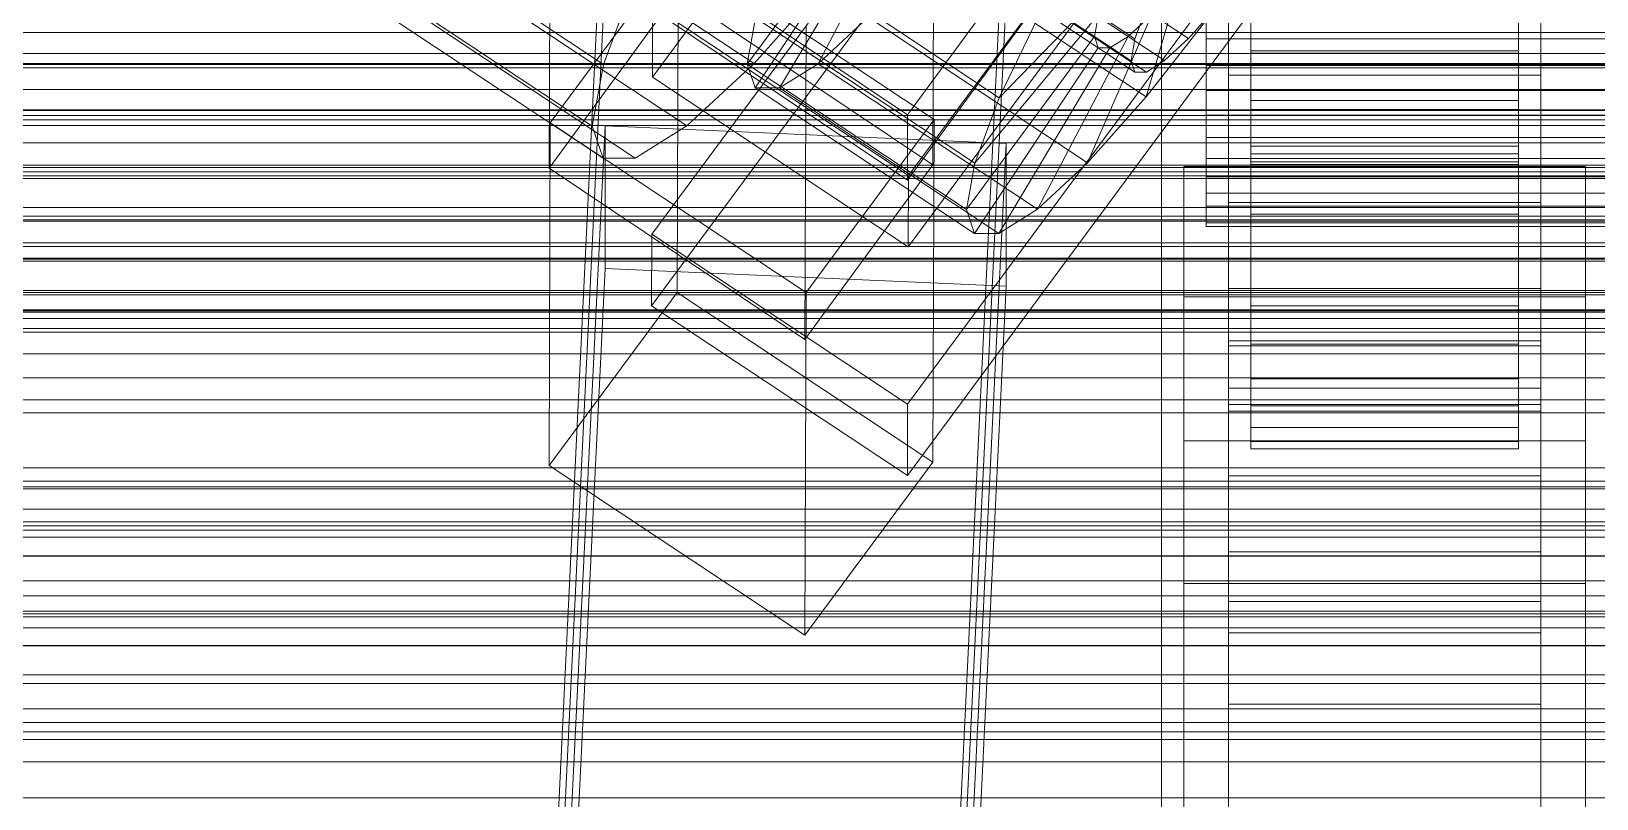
# Model space of a CAD drawing. Header units: millimetres. Extents: x -2500 to 58855, y -53268 to 6837.
# Drawn here: x -200.7 to -130.5, y -32909.4 to -32875 of the extents above; entities that cross this region are included whole.
import ezdxf

# ---------------------------------------------------------------- set-up
doc = ezdxf.new("R2010")
doc.units = ezdxf.units.MM
for name, color, linetype, lineweight in [('frontal_C01', 7, 'Continuous', 0), ('frontal_C01-mix', 7, 'Continuous', 0), ('frontal_C02', 7, 'Continuous', 0), ('frontal_C03', 7, 'Continuous', 0), ('frontal_secador', 7, 'Continuous', 0)]:
    doc.layers.add(name, color=color, linetype=linetype, lineweight=lineweight)

msp = doc.modelspace()

# ---------------------------------------------------------------- linework, layer by layer
at = {"layer": 'frontal_C01'}
for p, q in [((-364.989, -32733.434), (-151.191, -32875.339)), ((-362.596, -32733.423), (-148.798, -32875.327)), ((-365.168, -32734.418), (-151.369, -32876.323)), ((-364.995, -32734.926), (-151.196, -32876.831)), ((-364.482, -32734.924), (-150.683, -32876.828)), ((-363.664, -32734.411), (-149.865, -32876.315)), ((-359.326, -32754.152), (-175.016, -32876.483)), ((-352.572, -32754.118), (-168.263, -32876.45)), ((-359.83, -32756.928), (-175.521, -32879.259)), ((-355.584, -32756.907), (-171.275, -32879.238)), ((-359.341, -32758.361), (-175.032, -32880.693)), ((-357.893, -32758.354), (-173.584, -32880.686)), ((-145.289, -32839.819), (-172.821, -32877.058)), ((-133.809, -32844.229), (-161.341, -32881.468)), ((-147, -32891.728), (-147, -32846.255)), ((-133, -32846.255), (-133, -32891.728)), ((-172.847, -32884.102), (-145.315, -32846.863)), ((-161.353, -32884.67), (-133.821, -32847.431)), ((-147, -32849.457), (-147, -32894.93)), ((-133, -32894.93), (-133, -32849.457)), ((-145.327, -32850.065), (-172.859, -32887.304)), ((-133.847, -32854.475), (-161.379, -32891.714)), ((-147, -32901.974), (-147, -32856.501)), ((-133, -32856.501), (-133, -32901.974)), ((-161.391, -32894.916), (-133.859, -32857.677)), ((-147, -32859.703), (-147, -32905.176)), ((-133, -32905.176), (-133, -32859.703)), ((-162.837, -32868.711), (-168.573, -32876.469)), ((-161.333, -32868.703), (-165.397, -32876.453)), ((-153.008, -32875.235), (-162.837, -32868.711)), ((-151.503, -32875.228), (-161.333, -32868.703)), ((-162.664, -32869.219), (-168.208, -32877.541)), ((-162.151, -32869.216), (-167.125, -32877.536)), ((-152.835, -32875.743), (-162.664, -32869.219)), ((-152.321, -32875.741), (-162.151, -32869.216)), ((-177.394, -32879.103), (-171.658, -32871.344)), ((-171.715, -32886.713), (-171.658, -32871.344)), ((-171.658, -32871.344), (-160.19, -32878.956)), ((-167.102, -32871.453), (-157.272, -32877.977)), ((-160.518, -32871.42), (-150.688, -32877.944)), ((-146, -32875.985), (-146, -32871.037)), ((-134, -32871.037), (-134, -32875.985)), ((-175.016, -32876.483), (-173.554, -32872.553)), ((-164.752, -32872.509), (-168.263, -32876.45)), ((-157.272, -32877.977), (-152.311, -32872.859)), ((-150.688, -32877.944), (-149.192, -32872.843)), ((-148, -32875.345), (-148, -32873.001)), ((-146, -32873.001), (-146, -32875.345)), ((-134, -32875.345), (-134, -32873.001)), ((-146, -32873.551), (-146, -32878.5)), ((-134, -32878.5), (-134, -32873.551)), ((-172.809, -32873.857), (-172.821, -32877.058)), ((-161.341, -32881.468), (-172.809, -32873.857)), ((-168.196, -32874.392), (-168.573, -32876.469)), ((-168.196, -32874.392), (-158.366, -32880.917)), ((-165.397, -32876.453), (-163.144, -32874.367)), ((-163.144, -32874.367), (-153.314, -32880.891)), ((-158.366, -32880.917), (-152.829, -32874.252)), ((-157.272, -32877.977), (-155.535, -32874.374)), ((-153.314, -32880.891), (-150.436, -32874.24)), ((-152.829, -32874.252), (-153.008, -32875.235)), ((-151.503, -32875.228), (-150.436, -32874.24)), ((-151.191, -32875.339), (-150.672, -32873.946)), ((-147.868, -32874.336), (-150.688, -32877.944)), ((-147.554, -32873.931), (-148.798, -32875.327)), ((-148, -32874.192), (-148, -32876.536)), ((-146, -32876.536), (-146, -32874.192)), ((-134, -32874.192), (-134, -32876.536)), ((-158.743, -32882.993), (-153.008, -32875.235)), ((-155.567, -32882.978), (-151.503, -32875.228)), ((-153.008, -32875.235), (-152.835, -32875.743)), ((-152.321, -32875.741), (-151.503, -32875.228)), ((-158.378, -32884.066), (-152.835, -32875.743)), ((-157.295, -32884.06), (-152.321, -32875.741)), ((-152.835, -32875.743), (-152.321, -32875.741)), ((-151.369, -32876.323), (-151.191, -32875.339)), ((-148.798, -32875.327), (-149.865, -32876.315)), ((-148, -32877.65), (-148, -32875.345)), ((-148, -32875.345), (148, -32875.345)), ((-146, -32875.345), (-146, -32875.985)), ((-134, -32875.345), (-146, -32875.345)), ((-146, -32875.345), (-146, -32877.65)), ((-134, -32875.985), (-134, -32875.345)), ((-134, -32877.65), (-134, -32875.345)), ((-175.521, -32879.259), (-175.016, -32876.483)), ((-168.263, -32876.45), (-171.275, -32879.238)), ((-168.573, -32876.469), (-168.208, -32877.541)), ((-168.573, -32876.469), (-158.743, -32882.993)), ((-167.125, -32877.536), (-165.397, -32876.453)), ((-165.397, -32876.453), (-155.567, -32882.978)), ((-151.196, -32876.831), (-151.369, -32876.323)), ((-149.865, -32876.315), (-150.683, -32876.828)), ((-148, -32876.536), (-148, -32878.76)), ((-148, -32876.536), (148, -32876.536)), ((-146, -32875.985), (-134, -32875.985)), ((-146, -32880.851), (-146, -32875.985)), ((-146, -32878.76), (-146, -32876.536)), ((-146, -32876.536), (-146, -32878.5)), ((-134, -32876.536), (-146, -32876.536)), ((-134, -32875.985), (-134, -32880.851)), ((-134, -32878.5), (-134, -32876.536)), ((-134, -32876.536), (-134, -32878.76)), ((-172.821, -32877.058), (-161.353, -32884.67)), ((-150.683, -32876.828), (-151.196, -32876.831)), ((-168.208, -32877.541), (-167.125, -32877.536)), ((-168.208, -32877.541), (-158.378, -32884.066)), ((-167.125, -32877.536), (-157.295, -32884.06)), ((-158.366, -32880.917), (-157.272, -32877.977)), ((-150.688, -32877.944), (-153.314, -32880.891)), ((-148, -32879.758), (-148, -32877.65)), ((-148, -32877.65), (148, -32877.65)), ((-146, -32877.65), (-146, -32880.851)), ((-134, -32877.65), (-146, -32877.65)), ((-146, -32877.65), (-146, -32879.758)), ((-134, -32880.851), (-134, -32877.65)), ((-134, -32879.758), (-134, -32877.65)), ((-146, -32878.5), (-146, -32883.194)), ((-146, -32878.5), (-134, -32878.5)), ((-134, -32883.194), (-134, -32878.5)), ((-177.811, -32938.058), (-174.943, -32879.239)), ((-177.394, -32879.103), (-177.451, -32894.471)), ((-165.926, -32886.714), (-177.394, -32879.103)), ((-175.032, -32880.693), (-175.521, -32879.259)), ((-174.943, -32885.643), (-174.943, -32879.239)), ((-174.943, -32879.239), (-156.962, -32880.026)), ((-171.275, -32879.238), (-173.584, -32880.686)), ((-160.19, -32878.956), (-165.926, -32886.714)), ((-160.19, -32878.956), (-160.247, -32894.324)), ((-148, -32878.76), (-148, -32880.711)), ((-148, -32878.76), (148, -32878.76)), ((-146, -32880.711), (-146, -32878.76)), ((-146, -32878.76), (-146, -32883.194)), ((-134, -32878.76), (-146, -32878.76)), ((-134, -32883.194), (-134, -32878.76)), ((-134, -32878.76), (-134, -32880.711)), ((-156.962, -32880.026), (-159.83, -32938.845)), ((-156.962, -32880.026), (-156.962, -32886.43)), ((-148, -32881.527), (-148, -32879.758)), ((-148, -32879.758), (148, -32879.758)), ((-146, -32879.758), (-146, -32885.303)), ((-134, -32879.758), (-146, -32879.758)), ((-146, -32879.758), (-146, -32881.527)), ((-134, -32885.303), (-134, -32879.758)), ((-134, -32881.527), (-134, -32879.758)), ((-173.584, -32880.686), (-175.032, -32880.693)), ((-148, -32880.711), (-148, -32882.258)), ((-148, -32880.711), (148, -32880.711)), ((-146, -32882.258), (-146, -32880.711)), ((-146, -32880.711), (-146, -32887.315)), ((-134, -32880.711), (-146, -32880.711)), ((-146, -32880.851), (-134, -32880.851)), ((-146, -32885.303), (-146, -32880.851)), ((-134, -32887.315), (-134, -32880.711)), ((-134, -32880.711), (-134, -32882.258)), ((-134, -32880.851), (-134, -32885.303)), ((-161.353, -32884.67), (-161.341, -32881.468)), ((-158.743, -32882.993), (-158.366, -32880.917)), ((-153.314, -32880.891), (-155.567, -32882.978)), ((-148, -32882.835), (-148, -32881.527)), ((-148, -32881.527), (148, -32881.527)), ((-146, -32881.527), (-146, -32889.036)), ((-134, -32881.527), (-146, -32881.527)), ((-146, -32881.527), (-146, -32882.835)), ((-134, -32889.036), (-134, -32881.527)), ((-134, -32882.835), (-134, -32881.527)), ((-148, -32882.258), (-148, -32883.294)), ((-148, -32882.258), (148, -32882.258)), ((-146, -32883.294), (-146, -32882.258)), ((-146, -32882.258), (-146, -32890.58)), ((-134, -32882.258), (-146, -32882.258)), ((-134, -32890.58), (-134, -32882.258)), ((-134, -32882.258), (-134, -32883.294)), ((-148, -32883.593), (-148, -32882.835)), ((-148, -32882.835), (148, -32882.835)), ((-146, -32882.835), (-146, -32891.797)), ((-134, -32882.835), (-146, -32882.835)), ((-146, -32882.835), (-146, -32883.593)), ((-134, -32891.797), (-134, -32882.835)), ((-134, -32883.593), (-134, -32882.835)), ((-158.378, -32884.066), (-158.743, -32882.993)), ((-155.567, -32882.978), (-157.295, -32884.06)), ((-148, -32883.294), (-148, -32883.75)), ((-148, -32883.294), (148, -32883.294)), ((-148, -32883.75), (-148, -32883.593)), ((-148, -32883.593), (148, -32883.593)), ((-146, -32883.194), (-146, -32887.315)), ((-146, -32883.194), (-134, -32883.194)), ((-146, -32883.75), (-146, -32883.294)), ((-146, -32883.294), (-146, -32892.768)), ((-134, -32883.294), (-146, -32883.294)), ((-146, -32883.593), (-146, -32893.398)), ((-134, -32883.593), (-146, -32883.593)), ((-146, -32883.593), (-146, -32883.75)), ((-134, -32887.315), (-134, -32883.194)), ((-134, -32892.768), (-134, -32883.294)), ((-134, -32883.294), (-134, -32883.75)), ((-134, -32893.398), (-134, -32883.593)), ((-134, -32883.75), (-134, -32883.593)), ((-172.847, -32884.102), (-172.859, -32887.304)), ((-161.379, -32891.714), (-172.847, -32884.102)), ((-157.295, -32884.06), (-158.378, -32884.066)), ((-148, -32883.75), (148, -32883.75)), ((-146, -32883.75), (-146, -32893.729)), ((-134, -32883.75), (-146, -32883.75)), ((-134, -32893.729), (-134, -32883.75)), ((-177.811, -32944.463), (-174.943, -32885.643)), ((-156.962, -32886.43), (-174.943, -32885.643)), ((-146, -32885.303), (-134, -32885.303)), ((-146, -32889.036), (-146, -32885.303)), ((-134, -32885.303), (-134, -32889.036)), ((-159.83, -32945.249), (-156.962, -32886.43)), ((-171.715, -32886.713), (-177.451, -32894.471)), ((-160.247, -32894.324), (-171.715, -32886.713)), ((-165.983, -32902.083), (-165.926, -32886.714)), ((-172.859, -32887.304), (-161.391, -32894.916)), ((-146, -32887.315), (-146, -32890.58)), ((-146, -32887.315), (-134, -32887.315)), ((-134, -32890.58), (-134, -32887.315)), ((-147, -32904.242), (-147, -32888.873)), ((-147, -32888.873), (-133, -32888.873)), ((-147, -32898.347), (-147, -32888.873)), ((-146, -32889.036), (-134, -32889.036)), ((-146, -32891.797), (-146, -32889.036)), ((-134, -32889.036), (-134, -32891.797)), ((-133, -32888.873), (-133, -32904.242)), ((-133, -32888.873), (-133, -32898.347)), ((-146, -32890.58), (-146, -32892.768)), ((-146, -32890.58), (-134, -32890.58)), ((-134, -32892.768), (-134, -32890.58)), ((-161.391, -32894.916), (-161.379, -32891.714)), ((-133, -32891.728), (-147, -32891.728)), ((-147, -32891.728), (-147, -32894.93)), ((-146, -32891.797), (-134, -32891.797)), ((-146, -32893.398), (-146, -32891.797)), ((-134, -32891.797), (-134, -32893.398)), ((-133, -32894.93), (-133, -32891.728)), ((-146, -32892.768), (-146, -32893.729)), ((-146, -32892.768), (-134, -32892.768)), ((-134, -32893.729), (-134, -32892.768)), ((-149, -32899.759), (-149, -32893.356)), ((-149, -32893.356), (-131, -32893.356)), ((-149, -32938.45), (-149, -32893.356)), ((-146, -32893.398), (-134, -32893.398)), ((-146, -32893.729), (-146, -32893.398)), ((-134, -32893.398), (-134, -32893.729)), ((-131, -32893.356), (-131, -32899.759)), ((-131, -32893.356), (-131, -32938.45)), ((-146, -32893.729), (-134, -32893.729)), ((-177.451, -32894.471), (-165.983, -32902.083)), ((-165.983, -32902.083), (-160.247, -32894.324)), ((-147, -32894.93), (-133, -32894.93)), ((-133, -32898.347), (-147, -32898.347)), ((-147, -32898.347), (-147, -32913.715)), ((-133, -32913.715), (-133, -32898.347)), ((-131, -32899.759), (-149, -32899.759)), ((-149, -32944.853), (-149, -32899.759)), ((-131, -32944.853), (-131, -32899.759)), ((-133, -32901.974), (-147, -32901.974)), ((-147, -32901.974), (-147, -32905.176)), ((-133, -32905.176), (-133, -32901.974)), ((-133, -32904.242), (-147, -32904.242)), ((-147, -32904.242), (-147, -32913.715)), ((-133, -32913.715), (-133, -32904.242)), ((-147, -32905.176), (-133, -32905.176))]:
    msp.add_line(p, q, dxfattribs=at)
at = {"layer": 'frontal_C01-mix'}
msp.add_line((-150, -32744.944), (-150, -33000), dxfattribs=at)
at = {"layer": 'frontal_C02'}
for p, q in [((-147, -32879.757), (-147, -32833.853)), ((-133, -32833.853), (-133, -32879.757)), ((-147, -32836.775), (-147, -32882.68)), ((-133, -32882.68), (-133, -32836.775)), ((-133.847, -32841.159), (-161.379, -32878.752)), ((-147, -32889.11), (-147, -32843.205)), ((-133, -32843.205), (-133, -32889.11)), ((-161.391, -32881.674), (-133.859, -32844.081)), ((-147, -32846.128), (-147, -32892.032)), ((-133, -32892.032), (-133, -32846.128)), ((-177.811, -32926.185), (-174.943, -32866.808)), ((-177.394, -32867.104), (-177.451, -32881.133)), ((-160.19, -32866.956), (-160.247, -32880.985)), ((-156.962, -32867.603), (-159.83, -32926.979)), ((-146, -32868.568), (-146, -32875.88)), ((-134, -32875.88), (-134, -32868.568)), ((-146, -32869.619), (-146, -32878.1)), ((-134, -32878.1), (-134, -32869.619)), ((-146, -32869.932), (-146, -32878.761)), ((-134, -32878.761), (-134, -32869.932)), ((-146, -32870.593), (-146, -32880.157)), ((-146, -32870.755), (-146, -32880.499)), ((-146, -32870.981), (-146, -32880.975)), ((-134, -32880.157), (-134, -32870.593)), ((-134, -32880.499), (-134, -32870.755)), ((-134, -32880.975), (-134, -32870.981)), ((-161.379, -32878.752), (-172.847, -32871.068)), ((-146, -32875.88), (-146, -32872.053)), ((-134, -32872.053), (-134, -32875.88)), ((-177.811, -32932.031), (-174.943, -32872.655)), ((-171.715, -32873.301), (-177.451, -32881.133)), ((-160.247, -32880.985), (-171.715, -32873.301)), ((-159.83, -32932.826), (-156.962, -32873.449)), ((-172.859, -32873.991), (-161.391, -32881.674)), ((-165.983, -32888.817), (-165.926, -32874.788)), ((-146, -32874.946), (-146, -32878.1)), ((-134, -32878.1), (-134, -32874.946)), ((-146, -32875.88), (-134, -32875.88)), ((-146, -32878.761), (-146, -32875.88)), ((-134, -32875.88), (-134, -32878.761)), ((-147, -32890.996), (-147, -32876.968)), ((-147, -32876.968), (-133, -32876.968)), ((-147, -32886.531), (-147, -32876.968)), ((-133, -32876.968), (-133, -32890.996)), ((-133, -32876.968), (-133, -32886.531)), ((-161.391, -32881.674), (-161.379, -32878.752)), ((-146, -32878.1), (-146, -32880.157)), ((-146, -32878.1), (-134, -32878.1)), ((-134, -32880.157), (-134, -32878.1)), ((-146, -32878.761), (-134, -32878.761)), ((-146, -32880.499), (-146, -32878.761)), ((-134, -32878.761), (-134, -32880.499)), ((-133, -32879.757), (-147, -32879.757)), ((-147, -32879.757), (-147, -32882.68)), ((-133, -32882.68), (-133, -32879.757)), ((-146, -32880.157), (-146, -32880.975)), ((-146, -32880.157), (-134, -32880.157)), ((-146, -32880.499), (-134, -32880.499)), ((-146, -32880.975), (-146, -32880.499)), ((-134, -32880.975), (-134, -32880.157)), ((-134, -32880.499), (-134, -32880.975)), ((-177.451, -32881.133), (-165.983, -32888.817)), ((-165.983, -32888.817), (-160.247, -32880.985)), ((-149, -32886.905), (-149, -32881.059)), ((-149, -32881.059), (-131, -32881.059)), ((-149, -32926.581), (-149, -32881.059)), ((-146, -32880.975), (-134, -32880.975)), ((-131, -32881.059), (-131, -32886.905)), ((-131, -32881.059), (-131, -32926.581)), ((-147, -32882.68), (-133, -32882.68)), ((-131, -32886.905), (-149, -32886.905)), ((-149, -32932.426), (-149, -32886.905)), ((-133, -32886.531), (-147, -32886.531)), ((-147, -32886.531), (-147, -32900.56)), ((-133, -32900.56), (-133, -32886.531)), ((-131, -32932.426), (-131, -32886.905)), ((-133, -32889.11), (-147, -32889.11)), ((-147, -32889.11), (-147, -32892.032)), ((-133, -32892.032), (-133, -32889.11)), ((300, -32889.462), (-300, -32889.462)), ((-133, -32890.996), (-147, -32890.996)), ((-147, -32890.996), (-147, -32900.56)), ((-133, -32900.56), (-133, -32890.996)), ((-147, -32892.032), (-133, -32892.032)), ((300, -32900.308), (-300, -32900.308)), ((-147, -32900.56), (-133, -32900.56))]:
    msp.add_line(p, q, dxfattribs=at)
at = {"layer": 'frontal_C03'}
for p, q in [((268, -32876.448), (-268, -32876.448)), ((-268, -32876.637), (268, -32876.637)), ((-250, -32878.524), (250, -32878.524)), ((-268, -32878.774), (268, -32878.774)), ((-268, -32878.97), (268, -32878.97)), ((-250, -32879.22), (250, -32879.22)), ((-268, -32881.107), (268, -32881.107)), ((-268, -32881.296), (268, -32881.296)), ((-268, -32883.287), (268, -32883.287)), ((-268, -32883.457), (268, -32883.457)), ((450, -32884.651), (-450, -32884.651)), ((-268, -32885.166), (268, -32885.166)), ((-268, -32885.305), (268, -32885.305)), ((-268, -32886.617), (268, -32886.617)), ((-268, -32886.715), (268, -32886.715)), ((-250, -32886.818), (250, -32886.818)), ((-268, -32887.54), (268, -32887.54)), ((-268, -32887.59), (268, -32887.59)), ((-268, -32887.872), (268, -32887.872)), ((-250, -32887.49), (250, -32887.49)), ((-250, -32894.57), (250, -32894.57)), ((-450, -32895.423), (450, -32895.423)), ((-250, -32895.173), (250, -32895.173)), ((-250, -32901.252), (250, -32901.252)), ((-250, -32901.744), (250, -32901.744)), ((-250, -32906.409), (250, -32906.409)), ((-250, -32906.757), (250, -32906.757))]:
    msp.add_line(p, q, dxfattribs=at)
at = {"layer": 'frontal_secador'}
for p, q in [((240, -32875.055), (-240, -32875.055)), ((-250, -32876), (250, -32876)), ((-240, -32876.484), (240, -32876.484)), ((240, -32877.606), (-240, -32877.606)), ((250, -32878.559), (-250, -32878.559)), ((250, -32880), (-250, -32880)), ((-250, -32881), (250, -32881)), ((250, -32881.48), (-250, -32881.48)), ((240, -32881.606), (-240, -32881.606)), ((250, -32882.903), (-250, -32882.903)), ((-240, -32883.519), (240, -32883.519)), ((240, -32884.484), (-240, -32884.484)), ((250, -32885.213), (-250, -32885.213)), ((250, -32888.322), (-250, -32888.322)), ((240, -32888.484), (-240, -32888.484)), ((-240, -32890.539), (240, -32890.539)), ((240, -32891.519), (-240, -32891.519)), ((250, -32892.111), (-250, -32892.111)), ((240, -32895.519), (-240, -32895.519)), ((250, -32896.433), (-250, -32896.433)), ((300, -32897), (-300, -32897)), ((300, -32897.173), (-300, -32897.173)), ((300, -32897.685), (-300, -32897.685)), ((-240, -32897.375), (240, -32897.375)), ((300, -32898.517), (-300, -32898.517)), ((240, -32898.539), (-240, -32898.539)), ((300, -32899.636), (-300, -32899.636)), ((300, -32901), (-300, -32901)), ((250, -32901.123), (-250, -32901.123)), ((300, -32902.556), (-300, -32902.556)), ((240, -32902.539), (-240, -32902.539)), ((-240, -32903.857), (240, -32903.857)), ((300, -32904.244), (-300, -32904.244)), ((240, -32905.375), (-240, -32905.375)), ((-300, -32906), (300, -32906)), ((-250, -32906), (250, -32906)), ((300, -32907.756), (-300, -32907.756)), ((240, -32909.375), (-240, -32909.375))]:
    msp.add_line(p, q, dxfattribs=at)

doc.saveas('drawing.dxf')
